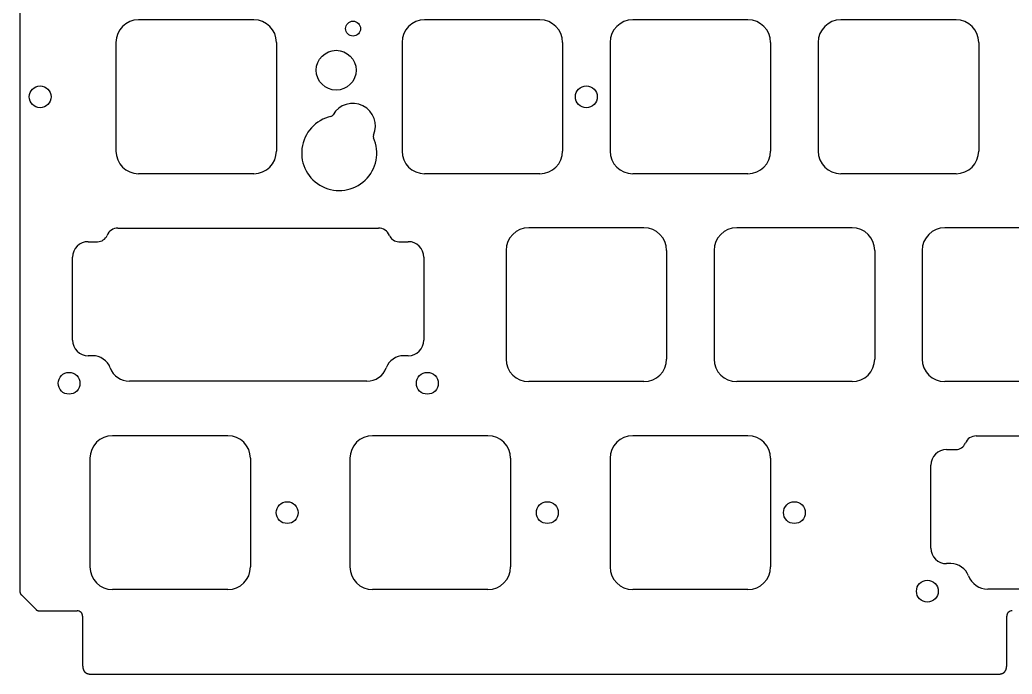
# Model space of a CAD drawing. Header units: millimetres. Extents: x -9 to 276, y -91 to 15.
# Drawn here: x -9 to 81.8, y -91 to -31 of the extents above; entities that cross this region are included whole.
import ezdxf

# ---------------------------------------------------------------- set-up
doc = ezdxf.new("R2010")
doc.units = ezdxf.units.MM
doc.layers.add('BLACK', color=7, linetype='CONTINUOUS')
doc.layers.add('Edge.Cuts', color=53, linetype='CONTINUOUS', true_color=0xc8a339)

msp = doc.modelspace()

# ---------------------------------------------------------------- linework, layer by layer
at = {"layer": 'BLACK', "linetype": 'Continuous'}
for p, q in [((12.41875, -31.05), (1.868749, -31.05)), ((-0.20625, -33.125), (-0.20625, -43.075001)), ((14.49375, -33.125), (14.49375, -43.075)), ((12.41875, -45.15), (1.86875, -45.15))]:
    msp.add_line(p, q, dxfattribs=at)
at = {"layer": 'BLACK'}
for centre, radius, start, end in [((1.868754, -33.125004), 2.075004, 90.00013806, 179.99988955), ((12.41875, -33.125), 2.075, 0, 90), ((1.868752, -43.074998), 2.075002, 180.00008284, 269.99994478), ((12.41875, -43.075), 2.075, 270, 0)]:
    msp.add_arc(centre, radius, start, end, dxfattribs=at)
at = {"layer": 'Edge.Cuts', "linetype": 'CONTINUOUS'}
for p, q in [((-9, 7.192893), (-9, -83.39289)), ((38.6125, -31.05), (28.0625, -31.05)), ((57.6625, -31.05), (47.1125, -31.05)), ((76.7125, -31.05), (66.1625, -31.05)), ((25.9875, -33.125), (25.9875, -43.075)), ((40.6875, -33.125), (40.6875, -43.075)), ((45.0375, -33.125), (45.0375, -43.075)), ((59.7375, -33.125), (59.7375, -43.075)), ((64.0875, -33.125), (64.0875, -43.075)), ((78.7875, -33.125), (78.7875, -43.075)), ((38.6125, -45.15), (28.0625, -45.15)), ((57.6625, -45.15), (47.1125, -45.15)), ((76.7125, -45.15), (66.1625, -45.15)), ((48.1375, -50.1), (37.5875, -50.1)), ((67.1875, -50.1), (56.6375, -50.1)), ((86.2375, -50.1), (75.6875, -50.1)), ((35.5125, -52.175), (35.5125, -62.125)), ((50.2125, -52.175), (50.2125, -62.125)), ((54.5625, -52.175), (54.5625, -62.125)), ((69.2625, -52.175), (69.2625, -62.125)), ((73.6125, -52.175), (73.6125, -62.125)), ((48.1375, -64.2), (37.5875, -64.2)), ((67.1875, -64.2), (56.6375, -64.2)), ((86.2375, -64.2), (75.6875, -64.2)), ((-9, -83.39289), (-8.99999, -83.396309)), ((-8.99999, -83.396309), (-8.99996, -83.399719)), ((-8.99996, -83.399719), (-8.99991, -83.403113)), ((-8.99991, -83.403113), (-8.99984, -83.406499)), ((-8.99984, -83.406499), (-8.999751, -83.409869)), ((-8.999751, -83.409869), (-8.999642, -83.41323)), ((-8.999642, -83.41323), (-8.999513, -83.416576)), ((-8.999513, -83.416576), (-8.999364, -83.419913)), ((-8.999364, -83.419913), (-8.999197, -83.423235)), ((-8.999197, -83.423235), (-8.999009, -83.426549)), ((-8.999009, -83.426549), (-8.998803, -83.429848)), ((-8.998803, -83.429848), (-8.998576, -83.433139)), ((-8.998576, -83.433139), (-8.998331, -83.436415)), ((-8.998331, -83.436415), (-8.998067, -83.439682)), ((-8.998067, -83.439682), (-8.997783, -83.442935)), ((-8.997783, -83.442935), (-8.99748, -83.446181)), ((-8.99748, -83.446181), (-8.997158, -83.449412)), ((-8.997158, -83.449412), (-8.996817, -83.452635)), ((-8.996817, -83.452635), (-8.996458, -83.455844)), ((-8.996458, -83.455844), (-8.996079, -83.459045)), ((-8.996079, -83.459045), (-8.995681, -83.462232)), ((-8.995681, -83.462232), (-8.995265, -83.465412)), ((-8.995265, -83.465412), (-8.99483, -83.468578)), ((-8.99483, -83.468578), (-8.994376, -83.471736)), ((-8.994376, -83.471736), (-8.993903, -83.474881)), ((-8.993903, -83.474881), (-8.993411, -83.478019)), ((-8.993411, -83.478019), (-8.992902, -83.481143)), ((-8.992902, -83.481143), (-8.992373, -83.48426)), ((-8.992373, -83.48426), (-8.991826, -83.487364)), ((-8.991826, -83.487364), (-8.99126, -83.490461)), ((-8.99126, -83.490461), (-8.990676, -83.493545)), ((-8.990676, -83.493545), (-8.990073, -83.496622)), ((-8.990073, -83.496622), (-8.989452, -83.499686)), ((-8.989452, -83.499686), (-8.988812, -83.502743)), ((-8.988812, -83.502743), (-8.988154, -83.505789)), ((-8.988154, -83.505789), (-8.987478, -83.508826)), ((-8.987478, -83.508826), (-8.986783, -83.511853)), ((-8.986783, -83.511853), (-8.98607, -83.514871)), ((-8.98607, -83.514871), (-8.985338, -83.517879)), ((-8.985338, -83.517879), (-8.984588, -83.520879)), ((-8.984588, -83.520879), (-8.98382, -83.523868)), ((-8.98382, -83.523868), (-8.983034, -83.526849)), ((-8.983034, -83.526849), (-8.982229, -83.52982)), ((-8.982229, -83.52982), (-8.981406, -83.532783)), ((-8.981406, -83.532783), (-8.980565, -83.535737)), ((-8.980565, -83.535737), (-8.979705, -83.538682)), ((-8.979705, -83.538682), (-8.978827, -83.541618)), ((-8.978827, -83.541618), (-8.977931, -83.544545)), ((-8.977931, -83.544545), (-8.977017, -83.547464)), ((-8.977017, -83.547464), (-8.976084, -83.550374)), ((-8.976084, -83.550374), (-8.975133, -83.553276)), ((-8.975133, -83.553276), (-8.974164, -83.556169)), ((-8.974164, -83.556169), (-8.973176, -83.559054)), ((-8.973176, -83.559054), (-8.97217, -83.561931)), ((-8.97217, -83.561931), (-8.971146, -83.564799)), ((-8.971146, -83.564799), (-8.970103, -83.567659)), ((-8.970103, -83.567659), (-8.969043, -83.570511)), ((-8.969043, -83.570511), (-8.967963, -83.573355)), ((-8.967963, -83.573355), (-8.966866, -83.576191)), ((-8.966866, -83.576191), (-8.96575, -83.57902)), ((-8.96575, -83.57902), (-8.964616, -83.58184)), ((-8.964616, -83.58184), (-8.963463, -83.584652)), ((-8.963463, -83.584652), (-8.961102, -83.590254)), ((-8.961102, -83.590254), (-8.958667, -83.595826)), ((-8.958667, -83.595826), (-8.956158, -83.601368)), ((-8.956158, -83.601368), (-8.953574, -83.60688)), ((-8.953574, -83.60688), (-8.950915, -83.612363)), ((-8.950915, -83.612363), (-8.948182, -83.617818)), ((-8.948182, -83.617818), (-8.945373, -83.623244)), ((-8.945373, -83.623244), (-8.942488, -83.628643)), ((-8.942488, -83.628643), (-8.939527, -83.634015)), ((-8.939527, -83.634015), (-8.93649, -83.639359)), ((-8.93649, -83.639359), (-8.933376, -83.644678)), ((-8.933376, -83.644678), (-8.930184, -83.64997)), ((-8.930184, -83.64997), (-8.926914, -83.655236)), ((-8.926914, -83.655236), (-8.923566, -83.660476)), ((-8.923566, -83.660476), (-8.920139, -83.665692)), ((-8.920139, -83.665692), (-8.916632, -83.670883)), ((-8.916632, -83.670883), (-8.913046, -83.676049)), ((-8.913046, -83.676049), (-8.909378, -83.681191)), ((-8.909378, -83.681191), (-8.90563, -83.686309)), ((-8.90563, -83.686309), (-8.901799, -83.691403)), ((-8.901799, -83.691403), (-8.897886, -83.696474)), ((-8.897886, -83.696474), (-8.89389, -83.701522)), ((-8.89389, -83.701522), (-8.88981, -83.706547)), ((-8.88981, -83.706547), (-8.885645, -83.711549)), ((-8.885645, -83.711549), (-8.881395, -83.716529)), ((-8.881395, -83.716529), (-8.877058, -83.721486)), ((-8.877058, -83.721486), (-8.872635, -83.726421)), ((-8.872635, -83.726421), (-8.868123, -83.731334)), ((-8.868123, -83.731334), (-8.863523, -83.736225)), ((-8.863523, -83.736225), (-8.858834, -83.741095)), ((-8.858834, -83.741095), (-8.854054, -83.745943)), ((-8.854054, -83.745943), (-8.853554, -83.746443)), ((-8.853554, -83.746443), (-7.546447, -85.05355)), ((-7.546447, -85.05355), (-7.544023, -85.05596)), ((-7.544023, -85.05596), (-7.54159, -85.058351)), ((-7.54159, -85.058351), (-7.539155, -85.060715)), ((-7.539155, -85.060715), (-7.536711, -85.06306)), ((-7.536711, -85.06306), (-7.534265, -85.06538)), ((-7.534265, -85.06538), (-7.531811, -85.067679)), ((-7.531811, -85.067679), (-7.529354, -85.069954)), ((-7.529354, -85.069954), (-7.526889, -85.072209)), ((-7.526889, -85.072209), (-7.524422, -85.074439)), ((-7.524422, -85.074439), (-7.521946, -85.07665)), ((-7.521946, -85.07665), (-7.519467, -85.078837)), ((-7.519467, -85.078837), (-7.51698, -85.081004)), ((-7.51698, -85.081004), (-7.514491, -85.083147)), ((-7.514491, -85.083147), (-7.511993, -85.08527)), ((-7.511993, -85.08527), (-7.509492, -85.08737)), ((-7.509492, -85.08737), (-7.506983, -85.08945)), ((-7.506983, -85.08945), (-7.504471, -85.091508)), ((-7.504471, -85.091508), (-7.501951, -85.093545)), ((-7.501951, -85.093545), (-7.499427, -85.09556)), ((-7.499427, -85.09556), (-7.496896, -85.097556)), ((-7.496896, -85.097556), (-7.494361, -85.099529)), ((-7.494361, -85.099529), (-7.491818, -85.101482)), ((-7.491818, -85.101482), (-7.489272, -85.103413)), ((-7.489272, -85.103413), (-7.486717, -85.105326)), ((-7.486717, -85.105326), (-7.484159, -85.107215)), ((-7.484159, -85.107215), (-7.481593, -85.109086)), ((-7.481593, -85.109086), (-7.479023, -85.110935)), ((-7.479023, -85.110935), (-7.476445, -85.112765)), ((-7.476445, -85.112765), (-7.473864, -85.114574)), ((-7.473864, -85.114574), (-7.471274, -85.116363)), ((-7.471274, -85.116363), (-7.46868, -85.118131)), ((-7.46868, -85.118131), (-7.466078, -85.11988)), ((-7.466078, -85.11988), (-7.463472, -85.121608)), ((-7.463472, -85.121608), (-7.460858, -85.123317)), ((-7.460858, -85.123317), (-7.458239, -85.125005)), ((-7.458239, -85.125005), (-7.455613, -85.126675)), ((-7.455613, -85.126675), (-7.452982, -85.128324)), ((-7.452982, -85.128324), (-7.450343, -85.129954)), ((-7.450343, -85.129954), (-7.447699, -85.131563)), ((-7.447699, -85.131563), (-7.445048, -85.133154)), ((-7.445048, -85.133154), (-7.442391, -85.134725)), ((-7.442391, -85.134725), (-7.439727, -85.136277)), ((-7.439727, -85.136277), (-7.437057, -85.137808)), ((-7.437057, -85.137808), (-7.434379, -85.139322)), ((-7.434379, -85.139322), (-7.431696, -85.140815)), ((-7.431696, -85.140815), (-7.429006, -85.14229)), ((-7.429006, -85.14229), (-7.426309, -85.143745)), ((-7.426309, -85.143745), (-7.423605, -85.145182)), ((-7.423605, -85.145182), (-7.420895, -85.146599)), ((-7.420895, -85.146599), (-7.418177, -85.147997)), ((-7.418177, -85.147997), (-7.415454, -85.149376)), ((-7.415454, -85.149376), (-7.412722, -85.150737)), ((-7.412722, -85.150737), (-7.409984, -85.152078)), ((-7.409984, -85.152078), (-7.407238, -85.153401)), ((-7.407238, -85.153401), (-7.404486, -85.154705)), ((-7.404486, -85.154705), (-7.401726, -85.155991)), ((-7.401726, -85.155991), (-7.39896, -85.157257)), ((-7.39896, -85.157257), (-7.396185, -85.158505)), ((-7.396185, -85.158505), (-7.393404, -85.159734)), ((-7.393404, -85.159734), (-7.390615, -85.160945)), ((-7.390615, -85.160945), (-7.387819, -85.162137)), ((-7.387819, -85.162137), (-7.385015, -85.163311)), ((-7.385015, -85.163311), (-7.379384, -85.165603)), ((-7.379384, -85.165603), (-7.373722, -85.167821)), ((-7.373722, -85.167821), (-7.36803, -85.169965)), ((-7.36803, -85.169965), (-7.362305, -85.172036)), ((-7.362305, -85.172036), (-7.356548, -85.174033)), ((-7.356548, -85.174033), (-7.350758, -85.175957)), ((-7.350758, -85.175957), (-7.344934, -85.177808)), ((-7.344934, -85.177808), (-7.339077, -85.179586)), ((-7.339077, -85.179586), (-7.333185, -85.181291)), ((-7.333185, -85.181291), (-7.327258, -85.182922)), ((-7.327258, -85.182922), (-7.321296, -85.18448)), ((-7.321296, -85.18448), (-7.315297, -85.185965)), ((-7.315297, -85.185965), (-7.309261, -85.187377)), ((-7.309261, -85.187377), (-7.303188, -85.188715)), ((-7.303188, -85.188715), (-7.297076, -85.18998)), ((-7.297076, -85.18998), (-7.290926, -85.191171)), ((-7.290926, -85.191171), (-7.284737, -85.192288)), ((-7.284737, -85.192288), (-7.278508, -85.19333)), ((-7.278508, -85.19333), (-7.272238, -85.194299)), ((-7.272238, -85.194299), (-7.265928, -85.195193)), ((-7.265928, -85.195193), (-7.259575, -85.196012)), ((-7.259575, -85.196012), (-7.25318, -85.196755)), ((-7.25318, -85.196755), (-7.246742, -85.197423)), ((-7.246742, -85.197423), (-7.240259, -85.198015)), ((-7.240259, -85.198015), (-7.233733, -85.198531)), ((-7.233733, -85.198531), (-7.227161, -85.19897)), ((-7.227161, -85.19897), (-7.220544, -85.199331)), ((-7.220544, -85.199331), (-7.21388, -85.199615)), ((-7.21388, -85.199615), (-7.207168, -85.199821)), ((-7.207168, -85.199821), (-7.200409, -85.199949)), ((-7.200409, -85.199949), (-7.193601, -85.199997)), ((-7.193601, -85.199997), (-7.192894, -85.199997)), ((-7.192894, -85.199997), (-3.750557, -85.199997)), ((-3.250557, -85.699997), (-3.250557, -90.199997)), ((81.349147, -90.199997), (81.349147, -85.699997)), ((-3.250557, -90.199997), (-3.250547, -90.205644)), ((-3.250547, -90.205644), (-3.250517, -90.211271)), ((-3.250517, -90.211271), (-3.250467, -90.216858)), ((-3.250467, -90.216858), (-3.250398, -90.222425)), ((-3.250398, -90.222425), (-3.250308, -90.227953)), ((-3.250308, -90.227953), (-3.2502, -90.233461)), ((-3.2502, -90.233461), (-3.250071, -90.23893)), ((-3.250071, -90.23893), (-3.249924, -90.24438)), ((-3.249924, -90.24438), (-3.249757, -90.249791)), ((-3.249757, -90.249791), (-3.249571, -90.255183)), ((-3.249571, -90.255183), (-3.249366, -90.260537)), ((-3.249366, -90.260537), (-3.249142, -90.265871)), ((-3.249142, -90.265871), (-3.2489, -90.271168)), ((-3.2489, -90.271168), (-3.248638, -90.276446)), ((-3.248638, -90.276446), (-3.248358, -90.281686)), ((-3.248358, -90.281686), (-3.248059, -90.286907)), ((-3.248059, -90.286907), (-3.247742, -90.292092)), ((-3.247742, -90.292092), (-3.247406, -90.297257)), ((-3.247406, -90.297257), (-3.247053, -90.302386)), ((-3.247053, -90.302386), (-3.246681, -90.307497)), ((-3.246681, -90.307497), (-3.246291, -90.312571)), ((-3.246291, -90.312571), (-3.245883, -90.317627)), ((-3.245883, -90.317627), (-3.245457, -90.322647)), ((-3.245457, -90.322647), (-3.245013, -90.327648)), ((-3.245013, -90.327648), (-3.244552, -90.332615)), ((-3.244552, -90.332615), (-3.244072, -90.337563)), ((-3.244072, -90.337563), (-3.243576, -90.342476)), ((-3.243576, -90.342476), (-3.243062, -90.347371)), ((-3.243062, -90.347371), (-3.242531, -90.352232)), ((-3.242531, -90.352232), (-3.241982, -90.357074)), ((-3.241982, -90.357074), (-3.241416, -90.361882)), ((-3.241416, -90.361882), (-3.240833, -90.366673)), ((-3.240833, -90.366673), (-3.240234, -90.371429)), ((-3.240234, -90.371429), (-3.239616, -90.376168)), ((-3.239616, -90.376168), (-3.238983, -90.380874)), ((-3.238983, -90.380874), (-3.238332, -90.385562)), ((-3.238332, -90.385562), (-3.237665, -90.390217)), ((-3.237665, -90.390217), (-3.236981, -90.394854)), ((-3.236981, -90.394854), (-3.236281, -90.399459)), ((-3.236281, -90.399459), (-3.235563, -90.404047)), ((-3.235563, -90.404047), (-3.234831, -90.408602)), ((-3.234831, -90.408602), (-3.23408, -90.41314)), ((-3.23408, -90.41314), (-3.233315, -90.417647)), ((-3.233315, -90.417647), (-3.232533, -90.422136)), ((-3.232533, -90.422136), (-3.231735, -90.426593)), ((-3.231735, -90.426593), (-3.23092, -90.431034)), ((-3.23092, -90.431034), (-3.230091, -90.435444)), ((-3.230091, -90.435444), (-3.229244, -90.439836)), ((-3.229244, -90.439836), (-3.228383, -90.444198)), ((-3.228383, -90.444198), (-3.227505, -90.448543)), ((-3.227505, -90.448543), (-3.226613, -90.452858)), ((-3.226613, -90.452858), (-3.225703, -90.457157)), ((-3.225703, -90.457157), (-3.22478, -90.461425)), ((-3.22478, -90.461425), (-3.22384, -90.465676)), ((-3.22384, -90.465676), (-3.222885, -90.469899)), ((-3.222885, -90.469899), (-3.221914, -90.474104)), ((-3.221914, -90.474104), (-3.220929, -90.478281)), ((-3.220929, -90.478281), (-3.219927, -90.482441)), ((-3.219927, -90.482441), (-3.218912, -90.486572)), ((-3.218912, -90.486572), (-3.21788, -90.490687)), ((-3.21788, -90.490687), (-3.216835, -90.494774)), ((-3.216835, -90.494774), (-3.215773, -90.498844)), ((-3.215773, -90.498844), (-3.214697, -90.502886)), ((-3.214697, -90.502886), (-3.213606, -90.506913)), ((-3.213606, -90.506913), (-3.212501, -90.510911)), ((-3.212501, -90.510911), (-3.211379, -90.514894)), ((-3.211379, -90.514894), (-3.210245, -90.518849)), ((-3.210245, -90.518849), (-3.209094, -90.522788)), ((-3.209094, -90.522788), (-3.207931, -90.5267)), ((-3.207931, -90.5267), (-3.206751, -90.530597)), ((-3.206751, -90.530597), (-3.205558, -90.534467)), ((-3.205558, -90.534467), (-3.20435, -90.53832)), ((-3.20435, -90.53832), (-3.203128, -90.542148)), ((-3.203128, -90.542148), (-3.201891, -90.54596)), ((-3.201891, -90.54596), (-3.20064, -90.549747)), ((-3.20064, -90.549747), (-3.199374, -90.553517)), ((-3.199374, -90.553517), (-3.198096, -90.557262)), ((-3.198096, -90.557262), (-3.196801, -90.560992)), ((-3.196801, -90.560992), (-3.195495, -90.564696)), ((-3.195495, -90.564696), (-3.194172, -90.568385)), ((-3.194172, -90.568385), (-3.192837, -90.57205)), ((-3.192837, -90.57205), (-3.191486, -90.575698)), ((-3.191486, -90.575698), (-3.190123, -90.579323)), ((-3.190123, -90.579323), (-3.188745, -90.582931)), ((-3.188745, -90.582931), (-3.187354, -90.586516)), ((-3.187354, -90.586516), (-3.185948, -90.590086)), ((-3.185948, -90.590086), (-3.184529, -90.593632)), ((-3.184529, -90.593632), (-3.183095, -90.597162)), ((-3.183095, -90.597162), (-3.181649, -90.600669)), ((-3.181649, -90.600669), (-3.180188, -90.604161)), ((-3.180188, -90.604161), (-3.178714, -90.60763)), ((-3.178714, -90.60763), (-3.177225, -90.611084)), ((-3.177225, -90.611084), (-3.175725, -90.614515)), ((-3.175725, -90.614515), (-3.174209, -90.617931)), ((-3.174209, -90.617931), (-3.172681, -90.621325)), ((-3.172681, -90.621325), (-3.171137, -90.624703)), ((-3.171137, -90.624703), (-3.169582, -90.62806)), ((-3.169582, -90.62806), (-3.168012, -90.631402)), ((-3.168012, -90.631402), (-3.16643, -90.634721)), ((-3.16643, -90.634721), (-3.164833, -90.638026)), ((-3.164833, -90.638026), (-3.163224, -90.64131)), ((-3.163224, -90.64131), (-3.1616, -90.644579)), ((-3.1616, -90.644579), (-3.159964, -90.647826)), ((-3.159964, -90.647826), (-3.158313, -90.651059)), ((-3.158313, -90.651059), (-3.15665, -90.654271)), ((-3.15665, -90.654271), (-3.154972, -90.657468)), ((-3.154972, -90.657468), (-3.153283, -90.660645)), ((-3.153283, -90.660645), (-3.151579, -90.663807)), ((-3.151579, -90.663807), (-3.149862, -90.666949)), ((-3.149862, -90.666949), (-3.148132, -90.670076)), ((-3.148132, -90.670076), (-3.146389, -90.673184)), ((-3.146389, -90.673184), (-3.144631, -90.676276)), ((-3.144631, -90.676276), (-3.142862, -90.679349)), ((-3.142862, -90.679349), (-3.141078, -90.682408)), ((-3.141078, -90.682408), (-3.139282, -90.685447)), ((-3.139282, -90.685447), (-3.137471, -90.688472)), ((-3.137471, -90.688472), (-3.135648, -90.691478)), ((-3.135648, -90.691478), (-3.133811, -90.694469)), ((-3.133811, -90.694469), (-3.131962, -90.697441)), ((-3.131962, -90.697441), (-3.130098, -90.700399)), ((-3.130098, -90.700399), (-3.128222, -90.703339)), ((-3.128222, -90.703339), (-3.126332, -90.706264)), ((-3.126332, -90.706264), (-3.12443, -90.709171)), ((-3.12443, -90.709171), (-3.122513, -90.712063)), ((-3.122513, -90.712063), (-3.120584, -90.714938)), ((-3.120584, -90.714938), (-3.11864, -90.717798)), ((-3.11864, -90.717798), (-3.116685, -90.720641)), ((-3.116685, -90.720641), (-3.114715, -90.723469)), ((-3.114715, -90.723469), (-3.112732, -90.72628)), ((-3.112732, -90.72628), (-3.110736, -90.729076)), ((-3.110736, -90.729076), (-3.108727, -90.731856)), ((-3.108727, -90.731856), (-3.106703, -90.734621)), ((-3.106703, -90.734621), (-3.104668, -90.737369)), ((-3.104668, -90.737369), (-3.102617, -90.740103)), ((-3.102617, -90.740103), (-3.100555, -90.74282)), ((-3.100555, -90.74282), (-3.098478, -90.745523)), ((-3.098478, -90.745523), (-3.096388, -90.74821)), ((-3.096388, -90.74821), (-3.094284, -90.750882)), ((-3.094284, -90.750882), (-3.092168, -90.753539)), ((-3.092168, -90.753539), (-3.090037, -90.756181)), ((-3.090037, -90.756181), (-3.087893, -90.758807)), ((-3.087893, -90.758807), (-3.085736, -90.761418)), ((-3.085736, -90.761418), (-3.083565, -90.764015)), ((-3.083565, -90.764015), (-3.08138, -90.766596)), ((-3.08138, -90.766596), (-3.079182, -90.769163)), ((-3.079182, -90.769163), (-3.076969, -90.771715)), ((-3.076969, -90.771715), (-3.074744, -90.774252)), ((-3.074744, -90.774252), (-3.072504, -90.776775)), ((-3.072504, -90.776775), (-3.070251, -90.779282)), ((-3.070251, -90.779282), (-3.067984, -90.781776)), ((-3.067984, -90.781776), (-3.065704, -90.784254)), ((-3.065704, -90.784254), (-3.063409, -90.786719)), ((-3.063409, -90.786719), (-3.0611, -90.789168)), ((-3.0611, -90.789168), (-3.058778, -90.791604)), ((-3.058778, -90.791604), (-3.056441, -90.794025)), ((-3.056441, -90.794025), (-3.054091, -90.796432)), ((-3.054091, -90.796432), (-3.051727, -90.798824)), ((-3.051727, -90.798824), (-3.049348, -90.801203)), ((-3.049348, -90.801203), (-3.044548, -90.805917)), ((-3.044548, -90.805917), (-3.039692, -90.810575)), ((-3.039692, -90.810575), (-3.034779, -90.815176)), ((-3.034779, -90.815176), (-3.029808, -90.819723)), ((-3.029808, -90.819723), (-3.024779, -90.824213)), ((-3.024779, -90.824213), (-3.019691, -90.828649)), ((-3.019691, -90.828649), (-3.014545, -90.83303)), ((-3.014545, -90.83303), (-3.00934, -90.837356)), ((-3.00934, -90.837356), (-3.004075, -90.841627)), ((-3.004075, -90.841627), (-2.99875, -90.845844)), ((-2.99875, -90.845844), (-2.993364, -90.850007)), ((81.09197, -90.849995), (81.094673, -90.847918)), ((81.094673, -90.847918), (81.09736, -90.845828)), ((81.09736, -90.845828), (81.100032, -90.843724)), ((81.100032, -90.843724), (81.102689, -90.841608)), ((81.102689, -90.841608), (81.105331, -90.839477)), ((81.105331, -90.839477), (81.107957, -90.837333)), ((81.107957, -90.837333), (81.110568, -90.835176)), ((81.110568, -90.835176), (81.113165, -90.833005)), ((81.113165, -90.833005), (81.115746, -90.83082)), ((81.115746, -90.83082), (81.118313, -90.828622)), ((81.118313, -90.828622), (81.120865, -90.826409)), ((81.120865, -90.826409), (81.123402, -90.824184)), ((81.123402, -90.824184), (81.125925, -90.821944)), ((81.125925, -90.821944), (81.128432, -90.819691)), ((81.128432, -90.819691), (81.130926, -90.817424)), ((81.130926, -90.817424), (81.133404, -90.815144)), ((81.133404, -90.815144), (81.135869, -90.812849)), ((81.135869, -90.812849), (81.138318, -90.81054)), ((81.138318, -90.81054), (81.140754, -90.808218)), ((81.140754, -90.808218), (81.143175, -90.805881)), ((81.143175, -90.805881), (81.145582, -90.803531)), ((81.145582, -90.803531), (81.147974, -90.801167)), ((81.147974, -90.801167), (81.150353, -90.798788)), ((81.150353, -90.798788), (81.155067, -90.793988)), ((81.155067, -90.793988), (81.159725, -90.789132)), ((81.159725, -90.789132), (81.164326, -90.784219)), ((81.164326, -90.784219), (81.168873, -90.779248)), ((81.168873, -90.779248), (81.173363, -90.774219)), ((81.173363, -90.774219), (81.177799, -90.769131)), ((81.177799, -90.769131), (81.18218, -90.763985)), ((81.18218, -90.763985), (81.186506, -90.75878)), ((81.186506, -90.75878), (81.190777, -90.753515)), ((81.190777, -90.753515), (81.194994, -90.74819)), ((81.194994, -90.74819), (81.199157, -90.742804)), ((81.199157, -90.742804), (81.203267, -90.737357)), ((81.203267, -90.737357), (81.207322, -90.731849)), ((81.207322, -90.731849), (81.211324, -90.726278)), ((81.211324, -90.726278), (81.215272, -90.720645)), ((81.215272, -90.720645), (81.219167, -90.714948)), ((81.219167, -90.714948), (81.223009, -90.709188)), ((81.223009, -90.709188), (81.226797, -90.703363)), ((81.226797, -90.703363), (81.230532, -90.697474)), ((81.230532, -90.697474), (81.234213, -90.691518)), ((81.234213, -90.691518), (81.237842, -90.685497)), ((81.237842, -90.685497), (81.241417, -90.679409)), ((81.241417, -90.679409), (81.244939, -90.673253)), ((81.244939, -90.673253), (81.248408, -90.667029)), ((81.248408, -90.667029), (81.251824, -90.660737)), ((81.251824, -90.660737), (81.255186, -90.654375)), ((81.255186, -90.654375), (81.258495, -90.647943)), ((81.258495, -90.647943), (81.26175, -90.64144)), ((81.26175, -90.64144), (81.264951, -90.634865)), ((81.264951, -90.634865), (81.268098, -90.628218)), ((81.268098, -90.628218), (81.271192, -90.621499)), ((81.271192, -90.621499), (81.274231, -90.614705)), ((81.274231, -90.614705), (81.277216, -90.607837)), ((81.277216, -90.607837), (81.280146, -90.600893)), ((81.280146, -90.600893), (81.283021, -90.593873)), ((81.283021, -90.593873), (81.285842, -90.586777)), ((81.285842, -90.586777), (81.288607, -90.579603)), ((81.288607, -90.579603), (81.291316, -90.57235)), ((81.291316, -90.57235), (81.29397, -90.565018)), ((81.29397, -90.565018), (81.296567, -90.557606)), ((81.296567, -90.557606), (81.299108, -90.550113)), ((81.299108, -90.550113), (81.301593, -90.542538)), ((81.301593, -90.542538), (81.304019, -90.53488)), ((81.304019, -90.53488), (81.306389, -90.527139)), ((81.306389, -90.527139), (81.3087, -90.519313)), ((81.3087, -90.519313), (81.310953, -90.511402)), ((81.310953, -90.511402), (81.313148, -90.503405)), ((81.313148, -90.503405), (81.315283, -90.495321)), ((81.315283, -90.495321), (81.317359, -90.487149)), ((81.317359, -90.487149), (81.319374, -90.478887)), ((81.319374, -90.478887), (81.321329, -90.470536)), ((81.321329, -90.470536), (81.323223, -90.462094)), ((81.323223, -90.462094), (81.325056, -90.45356)), ((81.325056, -90.45356), (81.326826, -90.444934)), ((81.326826, -90.444934), (81.328534, -90.436214)), ((81.328534, -90.436214), (81.330179, -90.427399)), ((81.330179, -90.427399), (81.33176, -90.418489)), ((81.33176, -90.418489), (81.333277, -90.409482)), ((81.333277, -90.409482), (81.334729, -90.400378)), ((81.334729, -90.400378), (81.336115, -90.391175)), ((81.336115, -90.391175), (81.337436, -90.381872)), ((81.337436, -90.381872), (81.33869, -90.372469)), ((81.33869, -90.372469), (81.339876, -90.362964)), ((81.339876, -90.362964), (81.340995, -90.353357)), ((81.340995, -90.353357), (81.342045, -90.343646)), ((81.342045, -90.343646), (81.343026, -90.33383)), ((81.343026, -90.33383), (81.343937, -90.323908)), ((81.343937, -90.323908), (81.344777, -90.31388)), ((81.344777, -90.31388), (81.345546, -90.303744)), ((81.345546, -90.303744), (81.346243, -90.293499)), ((81.346243, -90.293499), (81.346866, -90.283144)), ((81.346866, -90.283144), (81.347417, -90.272678)), ((81.347417, -90.272678), (81.347893, -90.2621)), ((81.347893, -90.2621), (81.348293, -90.251408)), ((81.348293, -90.251408), (81.348618, -90.240603)), ((81.348618, -90.240603), (81.348866, -90.229682)), ((81.348866, -90.229682), (81.349037, -90.218644)), ((81.349037, -90.218644), (81.349129, -90.207489)), ((81.349129, -90.207489), (81.349147, -90.199997)), ((-2.993364, -90.850007), (-2.987917, -90.854117)), ((-2.987917, -90.854117), (-2.982408, -90.858172)), ((-2.982408, -90.858172), (-2.976838, -90.862174)), ((-2.976838, -90.862174), (-2.971205, -90.866122)), ((-2.971205, -90.866122), (-2.965508, -90.870017)), ((-2.965508, -90.870017), (-2.959748, -90.873859)), ((-2.959748, -90.873859), (-2.953923, -90.877647)), ((-2.953923, -90.877647), (-2.948034, -90.881382)), ((-2.948034, -90.881382), (-2.942078, -90.885063)), ((-2.942078, -90.885063), (-2.936057, -90.888692)), ((-2.936057, -90.888692), (-2.929969, -90.892267)), ((-2.929969, -90.892267), (-2.923813, -90.895789)), ((-2.923813, -90.895789), (-2.917589, -90.899258)), ((-2.917589, -90.899258), (-2.911297, -90.902674)), ((-2.911297, -90.902674), (-2.904935, -90.906036)), ((-2.904935, -90.906036), (-2.898503, -90.909345)), ((-2.898503, -90.909345), (-2.892, -90.9126)), ((-2.892, -90.9126), (-2.885425, -90.915801)), ((-2.885425, -90.915801), (-2.878778, -90.918948)), ((-2.878778, -90.918948), (-2.872059, -90.922042)), ((-2.872059, -90.922042), (-2.865265, -90.925081)), ((-2.865265, -90.925081), (-2.858397, -90.928066)), ((-2.858397, -90.928066), (-2.851453, -90.930996)), ((-2.851453, -90.930996), (-2.844433, -90.933871)), ((-2.844433, -90.933871), (-2.837337, -90.936692)), ((-2.837337, -90.936692), (-2.830163, -90.939457)), ((-2.830163, -90.939457), (-2.82291, -90.942166)), ((-2.82291, -90.942166), (-2.815578, -90.94482)), ((-2.815578, -90.94482), (-2.808166, -90.947417)), ((-2.808166, -90.947417), (-2.800673, -90.949958)), ((-2.800673, -90.949958), (-2.793098, -90.952443)), ((-2.793098, -90.952443), (-2.78544, -90.954869)), ((-2.78544, -90.954869), (-2.777699, -90.957239)), ((-2.777699, -90.957239), (-2.769873, -90.95955)), ((-2.769873, -90.95955), (-2.761962, -90.961803)), ((-2.761962, -90.961803), (-2.753965, -90.963998)), ((-2.753965, -90.963998), (-2.745881, -90.966133)), ((-2.745881, -90.966133), (-2.737709, -90.968209)), ((-2.737709, -90.968209), (-2.729447, -90.970224)), ((-2.729447, -90.970224), (-2.721096, -90.972179)), ((-2.721096, -90.972179), (-2.712654, -90.974073)), ((-2.712654, -90.974073), (-2.70412, -90.975906)), ((-2.70412, -90.975906), (-2.695494, -90.977676)), ((-2.695494, -90.977676), (-2.686774, -90.979384)), ((-2.686774, -90.979384), (-2.677959, -90.981029)), ((-2.677959, -90.981029), (-2.669049, -90.98261)), ((-2.669049, -90.98261), (-2.660042, -90.984127)), ((-2.660042, -90.984127), (-2.650938, -90.985579)), ((-2.650938, -90.985579), (-2.641735, -90.986965)), ((-2.641735, -90.986965), (-2.632432, -90.988286)), ((-2.632432, -90.988286), (-2.623029, -90.98954)), ((-2.623029, -90.98954), (-2.613524, -90.990726)), ((-2.613524, -90.990726), (-2.603917, -90.991845)), ((-2.603917, -90.991845), (-2.594205, -90.992895)), ((-2.594205, -90.992895), (-2.58439, -90.993876)), ((-2.58439, -90.993876), (-2.574468, -90.994787)), ((-2.574468, -90.994787), (-2.56444, -90.995627)), ((-2.56444, -90.995627), (-2.554304, -90.996396)), ((-2.554304, -90.996396), (-2.544059, -90.997093)), ((-2.544059, -90.997093), (-2.533704, -90.997716)), ((-2.533704, -90.997716), (-2.523238, -90.998267)), ((-2.523238, -90.998267), (-2.51266, -90.998743)), ((-2.51266, -90.998743), (-2.501968, -90.999143)), ((-2.501968, -90.999143), (-2.491163, -90.999468)), ((-2.491163, -90.999468), (-2.480242, -90.999716)), ((-2.480242, -90.999716), (-2.469204, -90.999887)), ((-2.469204, -90.999887), (-2.458049, -90.999979)), ((-2.458049, -90.999979), (-2.450557, -90.999997)), ((-2.450557, -90.999997), (80.549147, -90.999997)), ((80.549147, -90.999997), (80.554794, -90.999987)), ((80.554794, -90.999987), (80.560421, -90.999957)), ((80.560421, -90.999957), (80.566008, -90.999907)), ((80.566008, -90.999907), (80.571575, -90.999838)), ((80.571575, -90.999838), (80.577103, -90.999748)), ((80.577103, -90.999748), (80.582611, -90.99964)), ((80.582611, -90.99964), (80.58808, -90.999511)), ((80.58808, -90.999511), (80.59353, -90.999364)), ((80.59353, -90.999364), (80.598941, -90.999197)), ((80.598941, -90.999197), (80.604333, -90.999011)), ((80.604333, -90.999011), (80.609687, -90.998806)), ((80.609687, -90.998806), (80.615021, -90.998582)), ((80.615021, -90.998582), (80.620318, -90.99834)), ((80.620318, -90.99834), (80.625596, -90.998078)), ((80.625596, -90.998078), (80.630836, -90.997798)), ((80.630836, -90.997798), (80.636057, -90.997499)), ((80.636057, -90.997499), (80.641242, -90.997182)), ((80.641242, -90.997182), (80.646407, -90.996846)), ((80.646407, -90.996846), (80.651536, -90.996493)), ((80.651536, -90.996493), (80.656647, -90.996121)), ((80.656647, -90.996121), (80.661721, -90.995731)), ((80.661721, -90.995731), (80.666777, -90.995323)), ((80.666777, -90.995323), (80.671797, -90.994897)), ((80.671797, -90.994897), (80.676798, -90.994453)), ((80.676798, -90.994453), (80.681765, -90.993992)), ((80.681765, -90.993992), (80.686713, -90.993512)), ((80.686713, -90.993512), (80.691626, -90.993016)), ((80.691626, -90.993016), (80.696521, -90.992502)), ((80.696521, -90.992502), (80.701381, -90.991971)), ((80.701381, -90.991971), (80.706224, -90.991422)), ((80.706224, -90.991422), (80.711032, -90.990856)), ((80.711032, -90.990856), (80.715823, -90.990273)), ((80.715823, -90.990273), (80.720579, -90.989674)), ((80.720579, -90.989674), (80.725318, -90.989056)), ((80.725318, -90.989056), (80.730024, -90.988423)), ((80.730024, -90.988423), (80.734712, -90.987772)), ((80.734712, -90.987772), (80.739367, -90.987105)), ((80.739367, -90.987105), (80.744004, -90.986421)), ((80.744004, -90.986421), (80.748609, -90.985721)), ((80.748609, -90.985721), (80.753197, -90.985003)), ((80.753197, -90.985003), (80.757752, -90.984271)), ((80.757752, -90.984271), (80.76229, -90.98352)), ((80.76229, -90.98352), (80.766797, -90.982755)), ((80.766797, -90.982755), (80.771286, -90.981973)), ((80.771286, -90.981973), (80.775743, -90.981175)), ((80.775743, -90.981175), (80.780184, -90.98036)), ((80.780184, -90.98036), (80.784594, -90.979531)), ((80.784594, -90.979531), (80.788986, -90.978684)), ((80.788986, -90.978684), (80.793348, -90.977823)), ((80.793348, -90.977823), (80.797693, -90.976945)), ((80.797693, -90.976945), (80.802008, -90.976053)), ((80.802008, -90.976053), (80.806306, -90.975143)), ((80.806306, -90.975143), (80.810575, -90.97422)), ((80.810575, -90.97422), (80.814826, -90.97328)), ((80.814826, -90.97328), (80.819049, -90.972325)), ((80.819049, -90.972325), (80.823254, -90.971354)), ((80.823254, -90.971354), (80.827431, -90.970369)), ((80.827431, -90.970369), (80.831591, -90.969367)), ((80.831591, -90.969367), (80.835722, -90.968352)), ((80.835722, -90.968352), (80.839837, -90.96732)), ((80.839837, -90.96732), (80.843924, -90.966275)), ((80.843924, -90.966275), (80.847994, -90.965213)), ((80.847994, -90.965213), (80.852036, -90.964137)), ((80.852036, -90.964137), (80.856063, -90.963046)), ((80.856063, -90.963046), (80.860061, -90.961941)), ((80.860061, -90.961941), (80.864044, -90.960819)), ((80.864044, -90.960819), (80.867999, -90.959685)), ((80.867999, -90.959685), (80.871938, -90.958534)), ((80.871938, -90.958534), (80.87585, -90.957371)), ((80.87585, -90.957371), (80.879747, -90.956191)), ((80.879747, -90.956191), (80.883617, -90.954998)), ((80.883617, -90.954998), (80.88747, -90.95379)), ((80.88747, -90.95379), (80.891298, -90.952568)), ((80.891298, -90.952568), (80.89511, -90.951331)), ((80.89511, -90.951331), (80.898897, -90.95008)), ((80.898897, -90.95008), (80.902667, -90.948814)), ((80.902667, -90.948814), (80.906412, -90.947536)), ((80.906412, -90.947536), (80.910142, -90.946241)), ((80.910142, -90.946241), (80.913846, -90.944935)), ((80.913846, -90.944935), (80.917535, -90.943612)), ((80.917535, -90.943612), (80.9212, -90.942277)), ((80.9212, -90.942277), (80.924848, -90.940926)), ((80.924848, -90.940926), (80.928473, -90.939563)), ((80.928473, -90.939563), (80.932081, -90.938185)), ((80.932081, -90.938185), (80.935666, -90.936794)), ((80.935666, -90.936794), (80.939236, -90.935388)), ((80.939236, -90.935388), (80.942782, -90.933969)), ((80.942782, -90.933969), (80.946312, -90.932535)), ((80.946312, -90.932535), (80.949819, -90.931089)), ((80.949819, -90.931089), (80.953311, -90.929628)), ((80.953311, -90.929628), (80.95678, -90.928154)), ((80.95678, -90.928154), (80.960234, -90.926665)), ((80.960234, -90.926665), (80.963665, -90.925165)), ((80.963665, -90.925165), (80.967081, -90.923649)), ((80.967081, -90.923649), (80.970475, -90.922121)), ((80.970475, -90.922121), (80.973853, -90.920577)), ((80.973853, -90.920577), (80.97721, -90.919022)), ((80.97721, -90.919022), (80.980552, -90.917452)), ((80.980552, -90.917452), (80.983871, -90.91587)), ((80.983871, -90.91587), (80.987176, -90.914273)), ((80.987176, -90.914273), (80.99046, -90.912664)), ((80.99046, -90.912664), (80.993729, -90.91104)), ((80.993729, -90.91104), (80.996976, -90.909404)), ((80.996976, -90.909404), (81.000209, -90.907753)), ((81.000209, -90.907753), (81.003421, -90.90609)), ((81.003421, -90.90609), (81.006618, -90.904412)), ((81.006618, -90.904412), (81.009795, -90.902723)), ((81.009795, -90.902723), (81.012957, -90.901019)), ((81.012957, -90.901019), (81.016099, -90.899302)), ((81.016099, -90.899302), (81.019226, -90.897572)), ((81.019226, -90.897572), (81.022334, -90.895829)), ((81.022334, -90.895829), (81.025426, -90.894071)), ((81.025426, -90.894071), (81.028499, -90.892302)), ((81.028499, -90.892302), (81.031558, -90.890518)), ((81.031558, -90.890518), (81.034597, -90.888722)), ((81.034597, -90.888722), (81.037622, -90.886911)), ((81.037622, -90.886911), (81.040628, -90.885088)), ((81.040628, -90.885088), (81.043619, -90.883251)), ((81.043619, -90.883251), (81.046591, -90.881402)), ((81.046591, -90.881402), (81.049549, -90.879538)), ((81.049549, -90.879538), (81.052489, -90.877662)), ((81.052489, -90.877662), (81.055414, -90.875772)), ((81.055414, -90.875772), (81.058321, -90.87387)), ((81.058321, -90.87387), (81.061213, -90.871953)), ((81.061213, -90.871953), (81.064088, -90.870024)), ((81.064088, -90.870024), (81.066948, -90.86808)), ((81.066948, -90.86808), (81.069791, -90.866125)), ((81.069791, -90.866125), (81.072619, -90.864155)), ((81.072619, -90.864155), (81.07543, -90.862172)), ((81.07543, -90.862172), (81.078226, -90.860176)), ((81.078226, -90.860176), (81.081006, -90.858167)), ((81.081006, -90.858167), (81.083771, -90.856143)), ((81.083771, -90.856143), (81.086519, -90.854108)), ((81.086519, -90.854108), (81.089253, -90.852057)), ((81.089253, -90.852057), (81.09197, -90.849995))]:
    msp.add_line(p, q, dxfattribs=at)
at = {"layer": 'Edge.Cuts', "linetype": 'Continuous'}
for p, q in [((-0.02157, -50.1224), (23.83367, -50.1224)), ((-2.74439, -51.37456), (-1.87878, -51.37456)), ((25.69088, -51.37456), (26.55649, -51.37456)), ((-4.16939, -60.40044), (-4.16939, -52.79956)), ((27.98149, -52.79956), (27.98149, -60.40044)), ((-2.34035, -61.82544), (-2.74439, -61.82544)), ((26.55649, -61.82544), (26.15245, -61.82544)), ((22.78155, -64.16191), (1.03055, -64.16191)), ((10.0375, -69.15), (-0.512501, -69.15)), ((33.85, -69.15), (23.299999, -69.15)), ((57.6625, -69.15), (47.112499, -69.15)), ((78.55968, -69.1724), (102.41492, -69.1724)), ((75.83686, -70.42456), (76.70247, -70.42456)), ((-2.5875, -71.225), (-2.5875, -81.175001)), ((12.1125, -71.225), (12.1125, -81.175)), ((21.225, -71.225), (21.225, -81.175001)), ((35.925, -71.225), (35.925, -81.175)), ((45.0375, -71.225), (45.0375, -81.175001)), ((59.7375, -71.225), (59.7375, -81.175)), ((74.41186, -79.45044), (74.41186, -71.84956)), ((76.2409, -80.87544), (75.83686, -80.87544)), ((10.0375, -83.25), (-0.5125, -83.25)), ((33.85, -83.25), (23.3, -83.25)), ((57.6625, -83.25), (47.1125, -83.25)), ((101.3628, -83.21191), (79.6118, -83.21191))]:
    msp.add_line(p, q, dxfattribs=at)
at = {"layer": 'Edge.Cuts'}
for centre, radius in [((21.507466, -31.854211), 0.682877), ((19.959509, -35.667629), 1.823721), ((-7.14375, -38.1), 1), ((42.8625, -38.1), 1), ((-4.49375, -64.35), 1), ((28.30625, -64.35), 1), ((15.478125, -76.2), 1), ((39.290625, -76.2), 1), ((61.9125, -76.2), 1), ((74.0875, -83.4), 1)]:
    msp.add_circle(centre, radius, dxfattribs=at)
for centre, radius, start, end in [((28.0625, -33.125), 2.075, 90, 180), ((38.6125, -33.125), 2.075, 0, 90), ((47.1125, -33.125), 2.075, 90, 180), ((57.6625, -33.125), 2.075, 0, 90), ((66.1625, -33.125), 2.075, 90, 180), ((76.7125, -33.125), 2.075, 0, 90), ((21.481179, -40.782885), 2.074102, -23.60905632, 150.27856201), ((20.240379, -43.253585), 3.439006, -257.31607226, 23.98512629), ((19.419479, -39.605985), 0.299861, -77.3248457, -29.70558687), ((23.656479, -41.733685), 0.299956, -203.61348581, -156.01194905), ((28.0625, -43.075), 2.075, -180, -90), ((38.6125, -43.075), 2.075, -90, 0), ((47.1125, -43.075), 2.075, -180, -90), ((57.6625, -43.075), 2.075, -90, 0), ((66.1625, -43.075), 2.075, -180, -90), ((76.7125, -43.075), 2.075, -90, 0), ((-1.87878, -50.44615), 0.928411, 270, 337.97729805), ((-0.02155, -51.1974), 1.075006, 90.00106597, 157.97610066), ((23.83365, -51.1974), 1.075, 22.02389934, 89.99893403), ((25.69085, -50.4461), 0.92846, 202.02625676, 270.00185132), ((37.5875, -52.175), 2.075, 90, 180), ((48.1375, -52.175), 2.075, 0, 90), ((56.6375, -52.175), 2.075, 90, 180), ((67.1875, -52.175), 2.075, 0, 90), ((75.6875, -52.175), 2.075, 90, 180), ((-2.74439, -52.79956), 1.425, 90, 180), ((26.55649, -52.79956), 1.425, 0, 90), ((-2.74439, -60.40044), 1.425, 180, 270), ((26.55645, -60.4004), 1.42504, 270.00160826, 359.99839174), ((-2.34034, -63.55037), 1.72493, 20.54597615, 90.00033216), ((26.15245, -63.5504), 1.724938, 90, 159.45340178), ((37.5875, -62.125), 2.075, -180, -90), ((48.1375, -62.125), 2.075, -90, 0), ((56.6375, -62.125), 2.075, -180, -90), ((67.1875, -62.125), 2.075, -90, 0), ((75.6875, -62.125), 2.075, -180, -90), ((1.03056, -62.28696), 1.87495, 200.54592343, 269.99969441), ((22.78155, -62.287), 1.874943, 270, 339.45493501), ((-0.512496, -71.225004), 2.075004, 90.00013806, 179.99988955), ((10.0375, -71.225), 2.075, 0, 90), ((23.3, -71.225), 2.075, 90.00002761, 180), ((33.85, -71.225), 2.075, 0, 90), ((47.1125, -71.225), 2.075, 90.00002761, 180), ((57.6625, -71.225), 2.075, 0, 90), ((76.70247, -69.49615), 0.928411, 270, 337.97729805), ((78.5597, -70.2474), 1.075006, 90.00106597, 157.97610066), ((75.83686, -71.84956), 1.425, 90, 180), ((75.83686, -79.45044), 1.425, 180, 270), ((-0.512498, -81.174998), 2.075002, 180.00008284, 269.99994478), ((10.0375, -81.175), 2.075, 270, 0), ((23.3, -81.175), 2.075, 180.00002761, 270), ((33.85, -81.175), 2.075, 270, 0), ((47.1125, -81.175), 2.075, 180.00002761, 270), ((57.6625, -81.175), 2.075, 270, 0), ((76.24091, -82.60037), 1.72493, 20.54597615, 90.00033216), ((79.61181, -81.33696), 1.87495, 200.54592343, 269.99969441), ((-3.750521, -85.699985), 0.499988, -0.0013752, 90.0041254), ((81.849079, -85.699985), 0.499932, -270.00779241, -179.99862471)]:
    msp.add_arc(centre, radius, start, end, dxfattribs=at)

doc.saveas('drawing.dxf')
